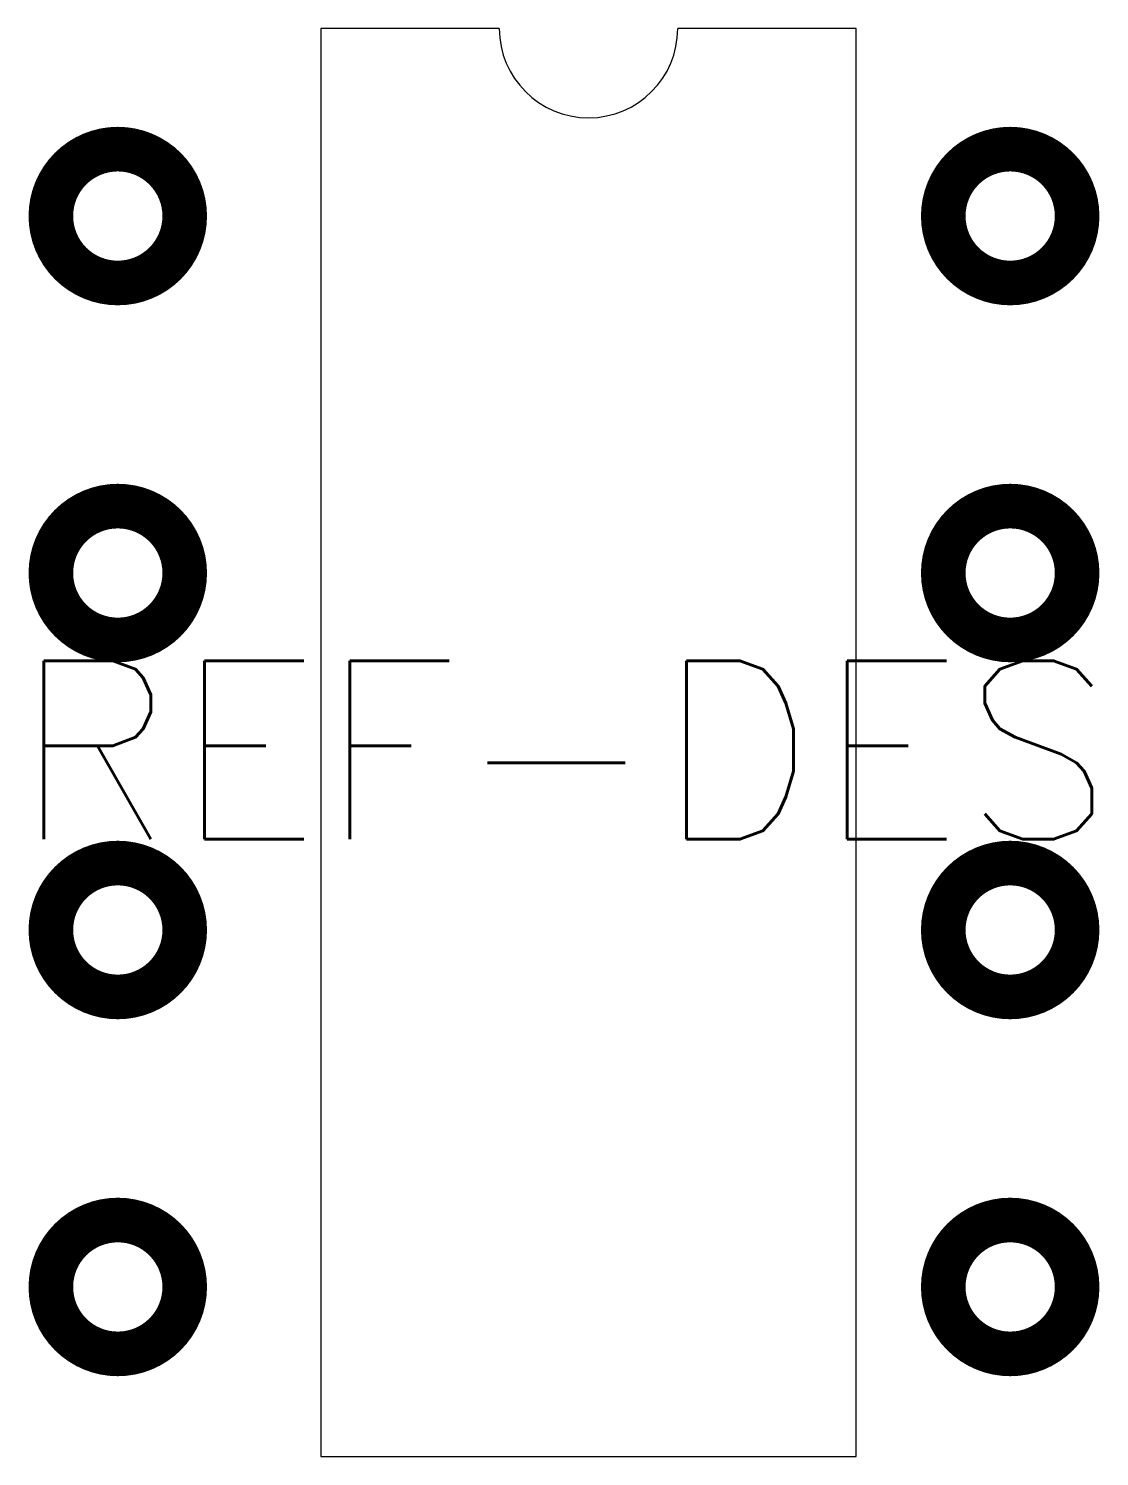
# Model space of a CAD drawing. Header units: inches. Extents: x 2.386 to 2.986, y 1.3 to 2.1.
import ezdxf
from ezdxf.enums import TextEntityAlignment as Align

# ---------------------------------------------------------------- set-up
doc = ezdxf.new("R2010")
doc.units = ezdxf.units.IN
doc.header["$MEASUREMENT"] = 0
for name, color, linetype in [('PAD', 4, 'Continuous'), ('TEXT', 7, 'Continuous'), ('THICK', 1, 'Continuous')]:
    doc.layers.add(name, color=color, linetype=linetype)
doc.styles.get("Standard").update_dxf_attribs({"font": 'simplex.shx'})

# ---------------------------------------------------------------- blocks, each defined once
blk = doc.blocks.new('*U0')
at = {"layer": 'PAD', "const_width": 0.025}
blk.add_lwpolyline([(-0.0375, 0, 1), (0.0375, 0, 1)], format="xyb", close=True, dxfattribs=at)
blk = doc.blocks.new('*U1')
at = {"layer": 'THICK', "color": 0, "linetype": 'ByBlock', "lineweight": -2, "transparency": 16777216}
for p in [(0, 0.6), (0.5, 0.6), (0, 0.4), (0.5, 0.4), (0, 0.2), (0.5, 0.2), (0, 0), (0.5, 0)]:
    blk.add_blockref('*U0', p, dxfattribs=at)

msp = doc.modelspace()

# ---------------------------------------------------------------- linework, layer by layer
at = {"layer": 'THICK'}
for p, q in [((2.65, 2.1), (2.55, 2.1)), ((2.55, 2.1), (2.55, 1.3)), ((2.85, 2.1), (2.75, 2.1)), ((2.85, 1.3), (2.85, 2.1)), ((2.55, 1.3), (2.85, 1.3))]:
    msp.add_line(p, q, dxfattribs=at)
msp.add_arc((2.7, 2.1), 0.05, 180, 0, dxfattribs=at)

# ---------------------------------------------------------------- block references
msp.add_blockref('*U1', (2.43624, 1.39495), dxfattribs=at)

# ---------------------------------------------------------------- texts
at = {"layer": 'TEXT', "flags": 4}
msp.add_attdef('REF-DES', text='U1', height=0.1, dxfattribs=at).set_placement((2.68624, 1.69584), align=Align.MIDDLE_CENTER)

doc.saveas('drawing.dxf')
